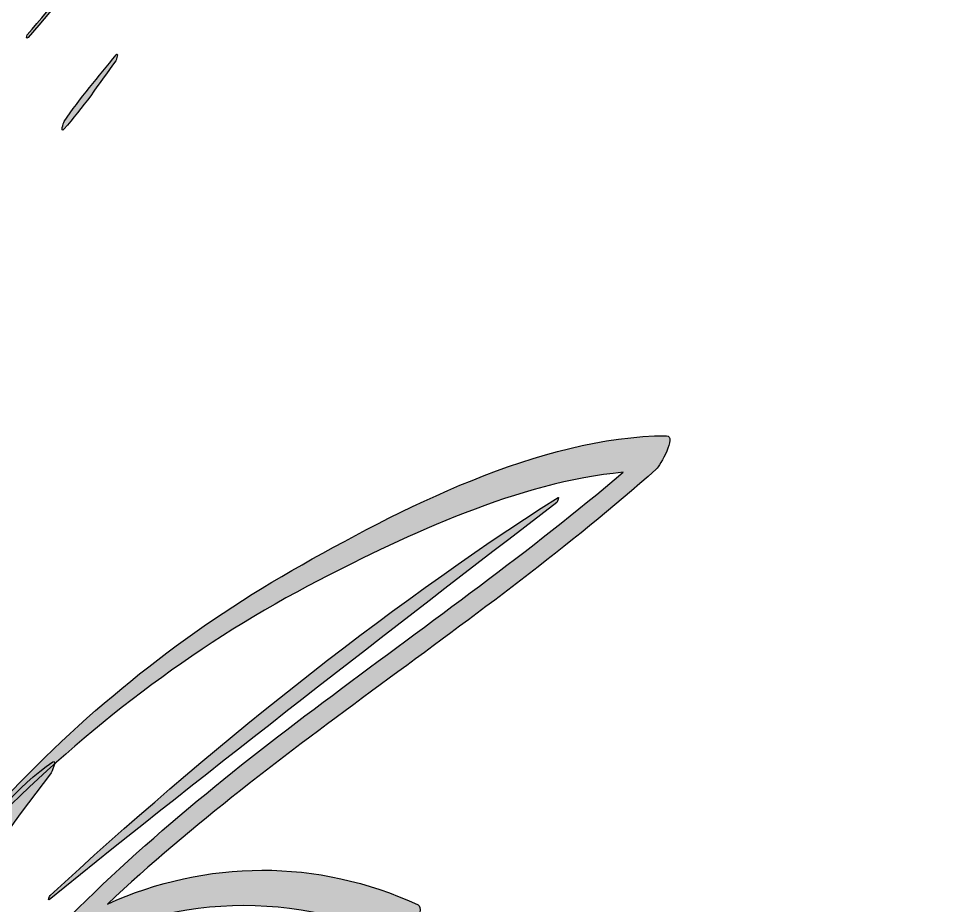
# Model space of a CAD drawing. Extents: x -236 to 261, y -182 to 182.
# Drawn here: x 63.69 to 69.09, y 63.65 to 68.83 of the extents above; entities that cross this region are included whole.
import ezdxf

# ---------------------------------------------------------------- set-up
doc = ezdxf.new("R2010")
doc.units = 0
doc.header["$MEASUREMENT"] = 0
doc.layers.add('CALQUE_PAR_D_FAUT', color=7, linetype='CONTINUOUS')

msp = doc.modelspace()

# ---------------------------------------------------------------- hatches: boundary and pattern name
at = {"layer": 'CALQUE_PAR_D_FAUT'}
h = msp.add_hatch(color=250, dxfattribs=at)
edge = h.paths.add_edge_path()
edge.add_spline(control_points=[(64.8449, 71.3108), (64.8441, 71.3307), (64.8242, 71.3054), (64.8234, 71.2967), (64.7738, 70.7986), (64.7645, 70.3314), (64.5481, 69.8671), (64.3502, 69.4429), (64.0415, 69.0888), (63.7431, 68.7338), (63.7377, 68.7274), (63.7369, 68.7069), (63.7473, 68.7185), (64.4345, 69.4958), (64.8855, 70.2409), (64.8449, 71.3108)], knot_values=[0, 0, 0, 0, 0.2, 0.2, 0.2, 0.4, 0.4, 0.4, 0.6, 0.6, 0.6, 0.8, 0.8, 0.8, 1, 1, 1, 1], degree=3, periodic=1)
h = msp.add_hatch(color=250, dxfattribs=at)
edge = h.paths.add_edge_path()
edge.add_spline(control_points=[(64.2613, 68.6173), (64.1587, 68.4898), (64.0499, 68.3637), (63.9587, 68.2274), (63.9531, 68.2191), (63.9342, 68.1585), (63.9565, 68.1832), (64.0677, 68.306), (64.1617, 68.4488), (64.2596, 68.5823), (64.265, 68.5897), (64.2772, 68.6369), (64.2613, 68.6173)], knot_values=[0, 0, 0, 0, 0.25, 0.25, 0.25, 0.5, 0.5, 0.5, 0.75, 0.75, 0.75, 1, 1, 1, 1], degree=3, periodic=1)
h = msp.add_hatch(color=250, dxfattribs=at)
edge = h.paths.add_edge_path()
edge.add_spline(control_points=[(67.475, 66.3925), (66.7405, 66.3899), (65.9116, 65.9623), (65.288, 65.6048), (64.6621, 65.2461), (64.1028, 64.7984), (63.6101, 64.2725), (63.595, 64.2562), (63.5609, 64.1519), (63.5994, 64.1901), (64.144, 64.7292), (64.7613, 65.1947), (65.443, 65.5467), (65.9646, 65.8162), (66.6147, 66.1222), (67.2214, 66.1787), (66.1346, 65.2551), (64.8897, 64.5255), (63.9002, 63.4882), (63.9002, 63.4882), (63.9002, 63.4882), (63.9001, 63.488), (63.9001, 63.488), (63.9001, 63.488), (63.9001, 63.488), (63.896, 63.4836), (63.8914, 63.4798), (63.8872, 63.4753), (63.8657, 63.4526), (63.7951, 63.2671), (63.8538, 63.3051), (64.4858, 63.713), (65.2498, 63.7532), (65.9315, 63.4442), (65.9757, 63.4243), (66.0701, 63.6307), (66.0245, 63.652), (65.4367, 63.9261), (64.7858, 63.917), (64.2113, 63.6572), (65.2054, 64.5918), (66.3963, 65.2899), (67.4157, 66.1976), (67.437, 66.2167), (67.5364, 66.3927), (67.475, 66.3925)], knot_values=[0, 0, 0, 0, 0.066667, 0.066667, 0.066667, 0.133333, 0.133333, 0.133333, 0.2, 0.2, 0.2, 0.266667, 0.266667, 0.266667, 0.333333, 0.333333, 0.333333, 0.4, 0.4, 0.4, 0.466667, 0.466667, 0.466667, 0.533333, 0.533333, 0.533333, 0.6, 0.6, 0.6, 0.666667, 0.666667, 0.666667, 0.733333, 0.733333, 0.733333, 0.8, 0.8, 0.8, 0.866667, 0.866667, 0.866667, 0.933333, 0.933333, 0.933333, 1, 1, 1, 1], degree=3, periodic=1)
h = msp.add_hatch(color=250, dxfattribs=at)
edge = h.paths.add_edge_path()
edge.add_spline(control_points=[(66.8419, 66.0326), (65.7994, 65.3662), (64.7846, 64.5456), (63.8761, 63.7064), (63.8719, 63.7026), (63.8637, 63.6768), (63.8701, 63.6821), (64.8483, 64.473), (65.8386, 65.2352), (66.8345, 66.0031), (66.8401, 66.0073), (66.851, 66.0382), (66.8419, 66.0326)], knot_values=[0, 0, 0, 0, 0.25, 0.25, 0.25, 0.5, 0.5, 0.5, 0.75, 0.75, 0.75, 1, 1, 1, 1], degree=3, periodic=1)
h = msp.add_hatch(color=250, dxfattribs=at)
edge = h.paths.add_edge_path()
edge.add_spline(control_points=[(63.8793, 64.4176), (63.8858, 64.426), (63.9175, 64.5031), (63.8928, 64.4869), (63.471, 64.2061), (63.1903, 63.612), (63.0128, 63.1536), (62.7792, 62.5495), (62.6745, 61.9014), (62.6553, 61.256), (62.6312, 60.4347), (62.7599, 59.6199), (62.9035, 58.8139), (63.0623, 57.9224), (63.1897, 57.0399), (63.2956, 56.1412), (63.302, 56.0869), (63.384, 56.2374), (63.3844, 56.2726), (63.3999, 57.7088), (62.9146, 59.1143), (62.7924, 60.54), (62.737, 61.1871), (62.7506, 61.8462), (62.8844, 62.4834), (63.0448, 63.2466), (63.4087, 63.8123), (63.8793, 64.4176)], knot_values=[0, 0, 0, 0, 0.111111, 0.111111, 0.111111, 0.222222, 0.222222, 0.222222, 0.333333, 0.333333, 0.333333, 0.444444, 0.444444, 0.444444, 0.555556, 0.555556, 0.555556, 0.666667, 0.666667, 0.666667, 0.777778, 0.777778, 0.777778, 0.888889, 0.888889, 0.888889, 1, 1, 1, 1], degree=3, periodic=1)

# ---------------------------------------------------------------- linework, layer by layer
at = {"layer": 'CALQUE_PAR_D_FAUT', "color": 1}
msp.add_open_spline([(-230.5187, 181.5562), (-231.8457, 181.5553), (-233.1179, 181.0274), (-234.0556, 180.0885), (-234.9933, 179.1497), (-235.5196, 177.8831), (-235.5187, 176.5562), (-235.5187, 176.5562), (-235.5187, -8.4438), (-235.5187, -8.4438), (-235.5179, -9.7708), (-234.99, -11.043), (-234.0511, -11.9807), (-233.1123, -12.9184), (-231.8457, -13.4447), (-230.5187, -13.4438), (-230.5187, -13.4438), (115.1243, -13.4438), (115.1243, -13.4438), (116.4513, -13.443), (117.7235, -12.9151), (118.6612, -11.9762), (119.5989, -11.0373), (120.1252, -9.7708), (120.1243, -8.4438), (120.1243, -8.4438), (120.1243, 88.0484), (120.1243, 88.0484), (120.1243, 88.0484), (120.1243, 96.0484), (120.1243, 96.0484), (120.1243, 96.0484), (120.1243, 176.5562), (120.1243, 176.5562), (120.1235, 177.8831), (119.5956, 179.1553), (118.6567, 180.093), (117.7179, 181.0307), (116.4513, 181.557), (115.1243, 181.5562), (115.1243, 181.5562), (-230.5187, 181.5562), (-230.5187, 181.5562), (-230.5187, 181.5562), (-230.5187, 181.5562), (-230.5187, 181.5562)], degree=3, knots=[0, 0, 0, 0, 0.066667, 0.066667, 0.066667, 0.133333, 0.133333, 0.133333, 0.2, 0.2, 0.2, 0.266667, 0.266667, 0.266667, 0.333333, 0.333333, 0.333333, 0.4, 0.4, 0.4, 0.466667, 0.466667, 0.466667, 0.533333, 0.533333, 0.533333, 0.6, 0.6, 0.6, 0.666667, 0.666667, 0.666667, 0.733333, 0.733333, 0.733333, 0.8, 0.8, 0.8, 0.866667, 0.866667, 0.866667, 0.933333, 0.933333, 0.933333, 1, 1, 1, 1], dxfattribs=at)
at = {"layer": 'CALQUE_PAR_D_FAUT', "color": 250}
for points, knots in [([(64.8449, 71.3108), (64.8441, 71.3307), (64.8242, 71.3054), (64.8234, 71.2967), (64.7738, 70.7986), (64.7645, 70.3314), (64.5481, 69.8671), (64.3502, 69.4429), (64.0415, 69.0888), (63.7431, 68.7338), (63.7377, 68.7274), (63.7369, 68.7069), (63.7473, 68.7185), (64.4345, 69.4958), (64.8855, 70.2409), (64.8449, 71.3108)], [0, 0, 0, 0, 0.2, 0.2, 0.2, 0.4, 0.4, 0.4, 0.6, 0.6, 0.6, 0.8, 0.8, 0.8, 1, 1, 1, 1]), ([(64.2613, 68.6173), (64.1587, 68.4898), (64.0499, 68.3637), (63.9587, 68.2274), (63.9531, 68.2191), (63.9342, 68.1585), (63.9565, 68.1832), (64.0677, 68.306), (64.1617, 68.4488), (64.2596, 68.5823), (64.265, 68.5897), (64.2772, 68.6369), (64.2613, 68.6173)], [0, 0, 0, 0, 0.25, 0.25, 0.25, 0.5, 0.5, 0.5, 0.75, 0.75, 0.75, 1, 1, 1, 1]), ([(67.475, 66.3925), (66.7405, 66.3899), (65.9116, 65.9623), (65.288, 65.6048), (64.6621, 65.2461), (64.1028, 64.7984), (63.6101, 64.2725), (63.595, 64.2562), (63.5609, 64.1519), (63.5994, 64.1901), (64.144, 64.7292), (64.7613, 65.1947), (65.443, 65.5467), (65.9646, 65.8162), (66.6147, 66.1222), (67.2214, 66.1787), (66.1346, 65.2551), (64.8897, 64.5255), (63.9002, 63.4882), (63.9002, 63.4882), (63.9002, 63.4882), (63.9001, 63.488), (63.9001, 63.488), (63.9001, 63.488), (63.9001, 63.488), (63.896, 63.4836), (63.8914, 63.4798), (63.8872, 63.4753), (63.8657, 63.4526), (63.7951, 63.2671), (63.8538, 63.3051), (64.4858, 63.713), (65.2498, 63.7532), (65.9315, 63.4442), (65.9757, 63.4243), (66.0701, 63.6307), (66.0245, 63.652), (65.4367, 63.9261), (64.7858, 63.917), (64.2113, 63.6572), (65.2054, 64.5918), (66.3963, 65.2899), (67.4157, 66.1976), (67.437, 66.2167), (67.5364, 66.3927), (67.475, 66.3925)], [0, 0, 0, 0, 0.066667, 0.066667, 0.066667, 0.133333, 0.133333, 0.133333, 0.2, 0.2, 0.2, 0.266667, 0.266667, 0.266667, 0.333333, 0.333333, 0.333333, 0.4, 0.4, 0.4, 0.466667, 0.466667, 0.466667, 0.533333, 0.533333, 0.533333, 0.6, 0.6, 0.6, 0.666667, 0.666667, 0.666667, 0.733333, 0.733333, 0.733333, 0.8, 0.8, 0.8, 0.866667, 0.866667, 0.866667, 0.933333, 0.933333, 0.933333, 1, 1, 1, 1]), ([(66.8419, 66.0326), (65.7994, 65.3662), (64.7846, 64.5456), (63.8761, 63.7064), (63.8719, 63.7026), (63.8637, 63.6768), (63.8701, 63.6821), (64.8483, 64.473), (65.8386, 65.2352), (66.8345, 66.0031), (66.8401, 66.0073), (66.851, 66.0382), (66.8419, 66.0326)], [0, 0, 0, 0, 0.25, 0.25, 0.25, 0.5, 0.5, 0.5, 0.75, 0.75, 0.75, 1, 1, 1, 1]), ([(63.8793, 64.4176), (63.8858, 64.426), (63.9175, 64.5031), (63.8928, 64.4869), (63.471, 64.2061), (63.1903, 63.612), (63.0128, 63.1536), (62.7792, 62.5495), (62.6745, 61.9014), (62.6553, 61.256), (62.6312, 60.4347), (62.7599, 59.6199), (62.9035, 58.8139), (63.0623, 57.9224), (63.1897, 57.0399), (63.2956, 56.1412), (63.302, 56.0869), (63.384, 56.2374), (63.3844, 56.2726), (63.3999, 57.7088), (62.9146, 59.1143), (62.7924, 60.54), (62.737, 61.1871), (62.7506, 61.8462), (62.8844, 62.4834), (63.0448, 63.2466), (63.4087, 63.8123), (63.8793, 64.4176)], [0, 0, 0, 0, 0.111111, 0.111111, 0.111111, 0.222222, 0.222222, 0.222222, 0.333333, 0.333333, 0.333333, 0.444444, 0.444444, 0.444444, 0.555556, 0.555556, 0.555556, 0.666667, 0.666667, 0.666667, 0.777778, 0.777778, 0.777778, 0.888889, 0.888889, 0.888889, 1, 1, 1, 1])]:
    msp.add_open_spline(points, degree=3, knots=knots, dxfattribs=at)

doc.saveas('drawing.dxf')
